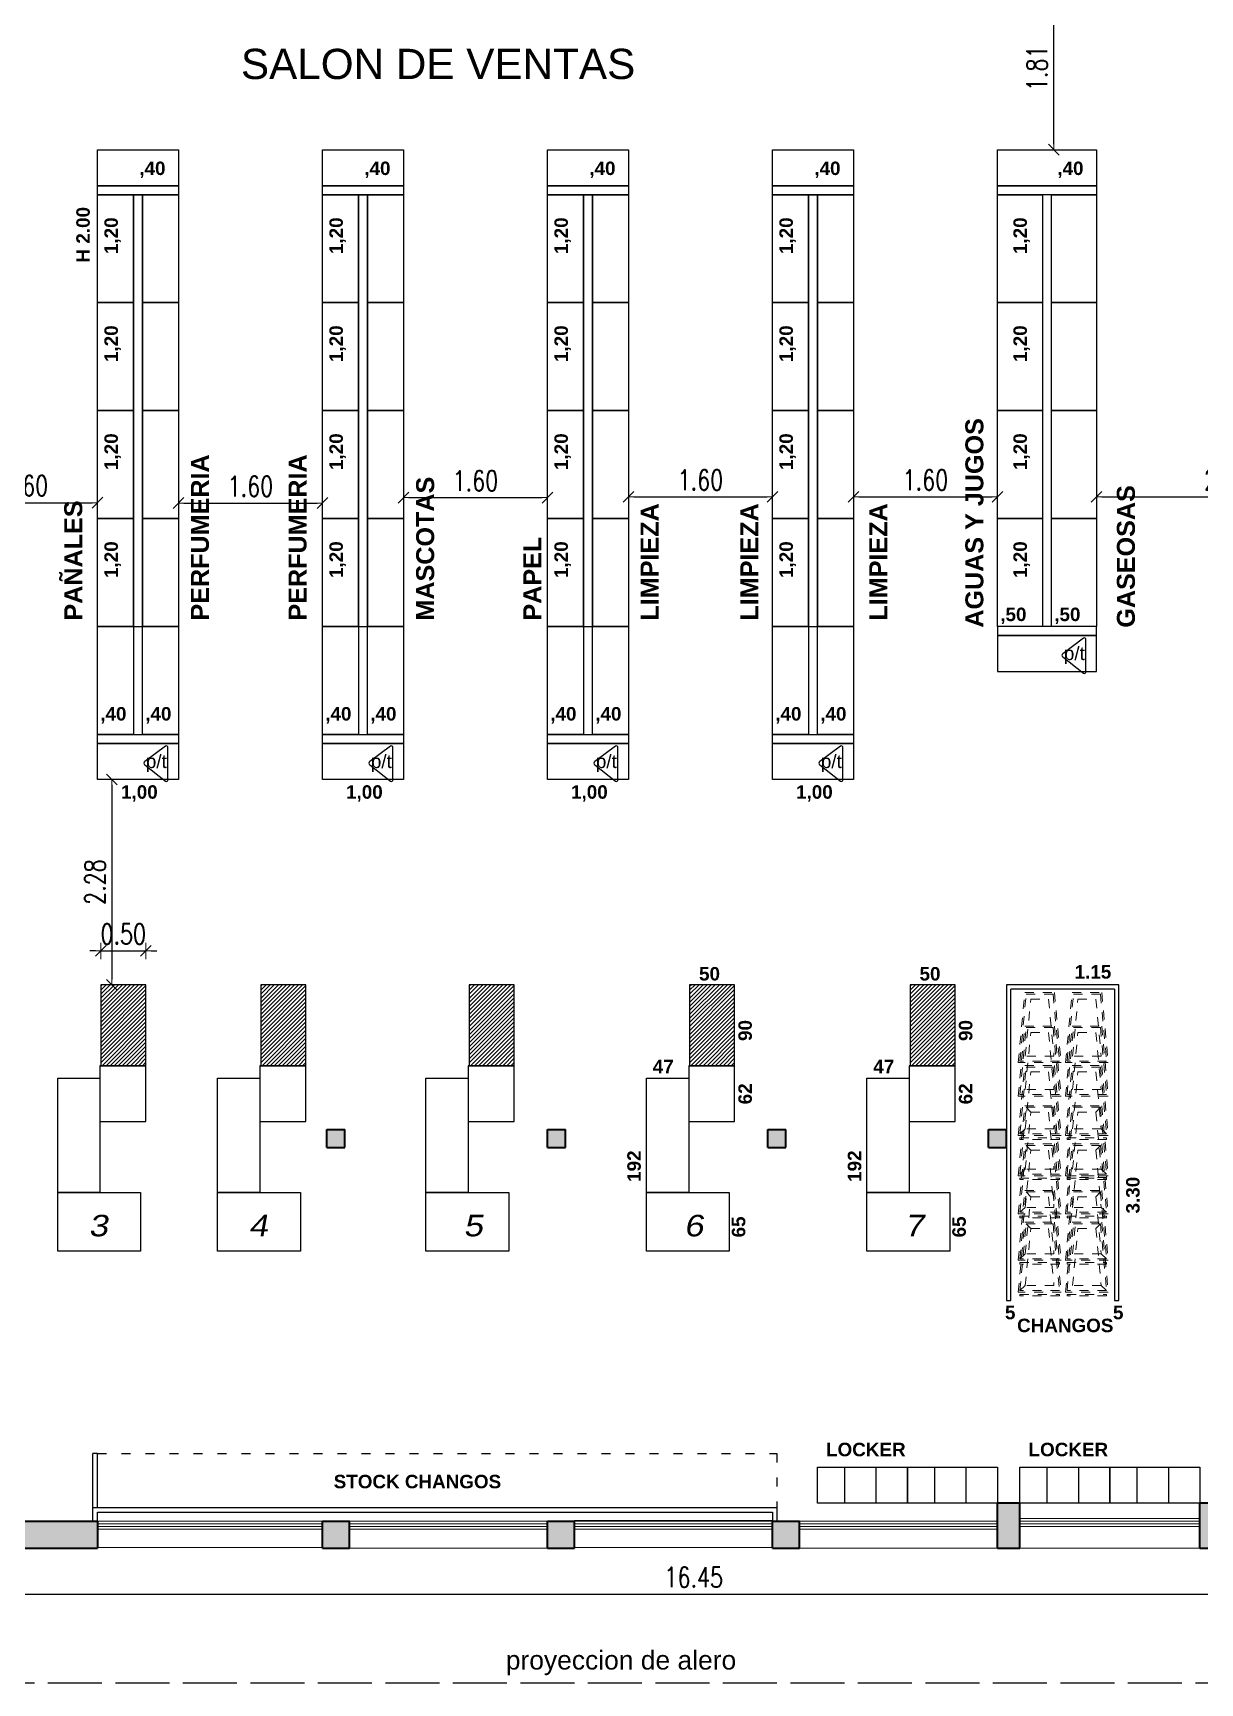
# Model space of a CAD drawing. Header units: millimetres. Extents: x 3657 to 4972, y 469 to 555.
# Drawn here: x 4908.15 to 4921.11, y 483.12 to 501.46 of the extents above; entities that cross this region are included whole.
import ezdxf

# ---------------------------------------------------------------- set-up
doc = ezdxf.new("R2010")
doc.units = ezdxf.units.MM
for name, pattern in [('ACAD_ISO02W100', [15, 12, -3]), ('STYLE_02', [0.83313, 0.27771, -0.55542]), ('STYLE_05', [0.208282, 0.069427, -0.138855])]:
    doc.linetypes.add(name, pattern=pattern)
doc.layers.get('0').update_dxf_attribs({"color": 9})
doc.layers.get('Defpoints').update_dxf_attribs({"color": 9})
for name, color, linetype in [('2-texto', 9, 'Continuous'), ('7-equipamiento', 9, 'Continuous'), ('ELECTR', 9, 'Continuous')]:
    doc.layers.add(name, color=color, linetype=linetype)
for name, color, linetype, lineweight in [('8-cota equipam.', 9, 'Continuous', 5), ('aberturas', 9, 'Continuous', 20), ('cotas', 9, 'Continuous', 9), ('Muro', 9, 'Continuous', 40)]:
    doc.layers.add(name, color=color, linetype=linetype, lineweight=lineweight)
doc.styles.add('ARIAL', font='arial.ttf', dxfattribs={"width": 1.15, "oblique": 10})
doc.styles.add('Helvetica (bold)', font='')
doc.styles.add('ROMANS75', font='ROMANS.SHX', dxfattribs={"width": 0.75})
doc.styles.get("Standard").update_dxf_attribs({"font": 'arial.ttf', "height": 0.2})
doc.styles.get('Helvetica (bold)').set_extended_font_data('Helvetica', bold=True)
doc.dimstyles.new('COTAS100', dxfattribs={"dimscale": 0.15, "dimtxt": 1.5, "dimasz": 0.4, "dimexe": 1, "dimexo": 0, "dimgap": 0.5, "dimtad": 1, "dimzin": 0, "dimdsep": 46, "dimtxsty": 'ROMANS75', "dimblk1": 'TICK', "dimblk2": 'TICK', "dimsah": 1, "dimcen": 1, "dimse1": 1, "dimse2": 1, "dimclrd": 256, "dimclre": 256, "dimclrt": 256, "dimaunit": 1, "dimadec": 0, "dimazin": 0, "dimtfac": 1, "dimtix": 1, "dimtmove": 2, "dimatfit": 3, "dimldrblk": 'TICK', "dimfxl": 1, "dimtolj": 1, "dimtzin": 0, "dimarcsym": 0})

# ---------------------------------------------------------------- blocks, each defined once
blk = doc.blocks.new('TICK')
at = {"color": 4}
blk.add_line((-1, -1), (1, 1), dxfattribs=at)
for p, q in [((-1, 0), (0, 0)), ((0, -1.5), (0, 1.5))]:
    blk.add_line(p, q)
blk = doc.blocks.new('*D141')
at = {"lineweight": -2, "transparency": 16777216}
blk.add_line((4907.324, 484.112), (4923.654, 484.112), dxfattribs=at)
at = {"layer": 'Defpoints', "color": 0, "transparency": 16777216}
for p in [(4907.264, 484.924), (4923.714, 484.724), (4923.714, 484.112)]:
    blk.add_point(p, dxfattribs=at)
at = {"lineweight": -2, "transparency": 16777216, "xscale": 0.06, "yscale": 0.06, "zscale": 0.06, "rotation": 180}
blk.add_blockref('TICK', (4907.264, 484.112), dxfattribs=at)
at = {"lineweight": -2, "transparency": 16777216, "xscale": 0.06, "yscale": 0.06, "zscale": 0.06}
blk.add_blockref('TICK', (4923.714, 484.112), dxfattribs=at)
at = {"transparency": 16777216, "insert": (4915.489, 484.3), "char_height": 0.225, "attachment_point": 5, "style": 'ROMANS75'}
blk.add_mtext('\\A1;16.45', dxfattribs=at)
blk = doc.blocks.new('*D120')
at = {"layer": 'cotas', "lineweight": -2, "transparency": 16777216}
blk.add_line((4919.491, 500.224), (4919.491, 501.914), dxfattribs=at)
at = {"layer": 'Defpoints', "color": 0, "transparency": 16777216}
for p in [(4919.491, 501.974), (4919.649, 501.974), (4919.649, 500.164)]:
    blk.add_point(p, dxfattribs=at)
at = {"layer": 'cotas', "lineweight": -2, "transparency": 16777216, "xscale": 0.06, "yscale": 0.06, "zscale": 0.06}
for p, rotation in [((4919.491, 501.974), 90), ((4919.491, 500.164), 270)]:
    blk.add_blockref('TICK', p, dxfattribs=dict(at, rotation=rotation))
at = {"layer": 'cotas', "transparency": 16777216, "insert": (4919.304, 501.069), "char_height": 0.225, "attachment_point": 5, "rotation": 90, "style": 'ROMANS75'}
blk.add_mtext('\\A1;1.81', dxfattribs=at)
blk = doc.blocks.new('*D121')
at = {"layer": 'cotas', "lineweight": -2, "transparency": 16777216}
blk.add_line((4907.324, 496.241), (4908.804, 496.241), dxfattribs=at)
at = {"layer": 'Defpoints', "color": 0, "transparency": 16777216}
for p in [(4907.264, 497.087), (4908.864, 497.086), (4908.864, 496.241)]:
    blk.add_point(p, dxfattribs=at)
at = {"layer": 'cotas', "lineweight": -2, "transparency": 16777216, "xscale": 0.06, "yscale": 0.06, "zscale": 0.06, "rotation": 180}
blk.add_blockref('TICK', (4907.264, 496.241), dxfattribs=at)
at = {"layer": 'cotas', "lineweight": -2, "transparency": 16777216, "xscale": 0.06, "yscale": 0.06, "zscale": 0.06}
blk.add_blockref('TICK', (4908.864, 496.241), dxfattribs=at)
at = {"layer": 'cotas', "transparency": 16777216, "insert": (4908.064, 496.429), "char_height": 0.225, "attachment_point": 5, "style": 'ROMANS75'}
blk.add_mtext('\\A1;1.60', dxfattribs=at)
blk = doc.blocks.new('*D122')
at = {"layer": 'cotas', "lineweight": -2, "transparency": 16777216}
blk.add_line((4909.824, 496.237), (4911.304, 496.237), dxfattribs=at)
at = {"layer": 'Defpoints', "color": 0, "transparency": 16777216}
for p in [(4911.364, 496.237), (4909.764, 495.886), (4911.364, 495.886)]:
    blk.add_point(p, dxfattribs=at)
at = {"layer": 'cotas', "lineweight": -2, "transparency": 16777216, "xscale": 0.06, "yscale": 0.06, "zscale": 0.06, "rotation": 180}
blk.add_blockref('TICK', (4909.764, 496.237), dxfattribs=at)
at = {"layer": 'cotas', "lineweight": -2, "transparency": 16777216, "xscale": 0.06, "yscale": 0.06, "zscale": 0.06}
blk.add_blockref('TICK', (4911.364, 496.237), dxfattribs=at)
at = {"layer": 'cotas', "transparency": 16777216, "insert": (4910.564, 496.424), "char_height": 0.225, "attachment_point": 5, "style": 'ROMANS75'}
blk.add_mtext('\\A1;1.60', dxfattribs=at)
blk = doc.blocks.new('*D123')
at = {"layer": 'cotas', "lineweight": -2, "transparency": 16777216}
blk.add_line((4912.324, 496.297), (4913.804, 496.297), dxfattribs=at)
at = {"layer": 'Defpoints', "color": 0, "transparency": 16777216}
for p in [(4913.864, 496.297), (4912.264, 494.686), (4913.864, 494.686)]:
    blk.add_point(p, dxfattribs=at)
at = {"layer": 'cotas', "lineweight": -2, "transparency": 16777216, "xscale": 0.06, "yscale": 0.06, "zscale": 0.06, "rotation": 180}
blk.add_blockref('TICK', (4912.264, 496.297), dxfattribs=at)
at = {"layer": 'cotas', "lineweight": -2, "transparency": 16777216, "xscale": 0.06, "yscale": 0.06, "zscale": 0.06}
blk.add_blockref('TICK', (4913.864, 496.297), dxfattribs=at)
at = {"layer": 'cotas', "transparency": 16777216, "insert": (4913.064, 496.484), "char_height": 0.225, "attachment_point": 5, "style": 'ROMANS75'}
blk.add_mtext('\\A1;1.60', dxfattribs=at)
blk = doc.blocks.new('*D124')
at = {"layer": 'cotas', "lineweight": -2, "transparency": 16777216}
blk.add_line((4914.824, 496.306), (4916.304, 496.306), dxfattribs=at)
at = {"layer": 'Defpoints', "color": 0, "transparency": 16777216}
for p in [(4916.364, 496.306), (4914.764, 494.686), (4916.364, 494.686)]:
    blk.add_point(p, dxfattribs=at)
at = {"layer": 'cotas', "lineweight": -2, "transparency": 16777216, "xscale": 0.06, "yscale": 0.06, "zscale": 0.06, "rotation": 180}
blk.add_blockref('TICK', (4914.764, 496.306), dxfattribs=at)
at = {"layer": 'cotas', "lineweight": -2, "transparency": 16777216, "xscale": 0.06, "yscale": 0.06, "zscale": 0.06}
blk.add_blockref('TICK', (4916.364, 496.306), dxfattribs=at)
at = {"layer": 'cotas', "transparency": 16777216, "insert": (4915.564, 496.493), "char_height": 0.225, "attachment_point": 5, "style": 'ROMANS75'}
blk.add_mtext('\\A1;1.60', dxfattribs=at)
blk = doc.blocks.new('*D125')
at = {"layer": 'cotas', "lineweight": -2, "transparency": 16777216}
blk.add_line((4917.324, 496.306), (4918.804, 496.306), dxfattribs=at)
at = {"layer": 'Defpoints', "color": 0, "transparency": 16777216}
for p in [(4917.264, 496.701), (4918.864, 496.701), (4918.864, 496.306)]:
    blk.add_point(p, dxfattribs=at)
at = {"layer": 'cotas', "lineweight": -2, "transparency": 16777216, "xscale": 0.06, "yscale": 0.06, "zscale": 0.06, "rotation": 180}
blk.add_blockref('TICK', (4917.264, 496.306), dxfattribs=at)
at = {"layer": 'cotas', "lineweight": -2, "transparency": 16777216, "xscale": 0.06, "yscale": 0.06, "zscale": 0.06}
blk.add_blockref('TICK', (4918.864, 496.306), dxfattribs=at)
at = {"layer": 'cotas', "transparency": 16777216, "insert": (4918.064, 496.493), "char_height": 0.225, "attachment_point": 5, "style": 'ROMANS75'}
blk.add_mtext('\\A1;1.60', dxfattribs=at)
blk = doc.blocks.new('*D128')
at = {"layer": 'cotas', "lineweight": -2, "transparency": 16777216}
blk.add_line((4920.024, 496.307), (4922.804, 496.307), dxfattribs=at)
at = {"layer": 'Defpoints', "color": 0, "transparency": 16777216}
for p in [(4922.864, 496.307), (4919.964, 496.176), (4922.864, 496.176)]:
    blk.add_point(p, dxfattribs=at)
at = {"layer": 'cotas', "lineweight": -2, "transparency": 16777216, "xscale": 0.06, "yscale": 0.06, "zscale": 0.06, "rotation": 180}
blk.add_blockref('TICK', (4919.964, 496.307), dxfattribs=at)
at = {"layer": 'cotas', "lineweight": -2, "transparency": 16777216, "xscale": 0.06, "yscale": 0.06, "zscale": 0.06}
blk.add_blockref('TICK', (4922.864, 496.307), dxfattribs=at)
at = {"layer": 'cotas', "transparency": 16777216, "insert": (4921.414, 496.495), "char_height": 0.225, "attachment_point": 5, "style": 'ROMANS75'}
blk.add_mtext('\\A1;2.90', dxfattribs=at)
blk = doc.blocks.new('*D129')
at = {"layer": 'cotas', "lineweight": -2, "transparency": 16777216}
blk.add_line((4909.024, 493.104), (4909.024, 490.944), dxfattribs=at)
at = {"layer": 'Defpoints', "color": 0, "transparency": 16777216}
for p in [(4907.264, 493.164), (4909.024, 490.884), (4909.296, 490.884)]:
    blk.add_point(p, dxfattribs=at)
at = {"layer": 'cotas', "lineweight": -2, "transparency": 16777216, "xscale": 0.06, "yscale": 0.06, "zscale": 0.06}
for p, rotation in [((4909.024, 493.164), 90), ((4909.024, 490.884), 270)]:
    blk.add_blockref('TICK', p, dxfattribs=dict(at, rotation=rotation))
at = {"layer": 'cotas', "transparency": 16777216, "insert": (4908.837, 492.024), "char_height": 0.225, "attachment_point": 5, "rotation": 90, "style": 'ROMANS75'}
blk.add_mtext('\\A1;2.28', dxfattribs=at)
blk = doc.blocks.new('*D184')
at = {"layer": 'cotas', "lineweight": -2, "transparency": 16777216}
for p, q in [((4908.841, 491.26), (4908.781, 491.26)), ((4908.901, 491.26), (4909.402, 491.26)), ((4909.462, 491.26), (4909.522, 491.26))]:
    blk.add_line(p, q, dxfattribs=at)
at = {"layer": 'Defpoints', "color": 0, "transparency": 16777216}
for p in [(4909.402, 491.26), (4908.901, 490.884), (4909.402, 490.884)]:
    blk.add_point(p, dxfattribs=at)
at = {"layer": 'cotas', "lineweight": -2, "transparency": 16777216, "xscale": 0.06, "yscale": 0.06, "zscale": 0.06}
blk.add_blockref('TICK', (4908.901, 491.26), dxfattribs=at)
at = {"layer": 'cotas', "lineweight": -2, "transparency": 16777216, "xscale": 0.06, "yscale": 0.06, "zscale": 0.06, "rotation": 180}
blk.add_blockref('TICK', (4909.402, 491.26), dxfattribs=at)
at = {"layer": 'cotas', "transparency": 16777216, "insert": (4909.151, 491.448), "char_height": 0.225, "attachment_point": 5, "style": 'ROMANS75'}
blk.add_mtext('\\A1;0.50', dxfattribs=at)

msp = doc.modelspace()

# ---------------------------------------------------------------- hatches: boundary and pattern name
at = {"layer": '7-equipamiento'}
h = msp.add_hatch(color=9, dxfattribs=at)
h.dxf.hatch_style = 1
h.paths.add_polyline_path([(4907.564, 497.824), (4907.264, 497.824), (4907.264, 497.624), (4907.564, 497.624)])
h.paths.add_polyline_path([(4907.564, 493.474), (4907.264, 493.474), (4907.264, 493.274), (4907.564, 493.274)])
h.paths.add_polyline_path([(4907.564, 506.524), (4907.264, 506.524), (4907.264, 506.324), (4907.564, 506.324)])
h.paths.add_polyline_path([(4907.564, 502.174), (4907.264, 502.174), (4907.264, 501.974), (4907.564, 501.974)])
h.paths.add_polyline_path([(4922.114, 502.374), (4921.914, 502.374), (4921.914, 502.274), (4921.814, 502.274), (4921.814, 502.074), (4921.914, 502.074), (4921.914, 501.974), (4922.114, 501.974)])
h.paths.add_polyline_path([(4922.114, 506.774), (4921.914, 506.774), (4921.914, 506.674), (4921.814, 506.674), (4921.814, 506.474), (4921.914, 506.474), (4921.914, 506.374), (4922.114, 506.374)])
h.paths.add_polyline_path([(4922.114, 497.974), (4921.914, 497.974), (4921.914, 497.874), (4921.814, 497.874), (4921.814, 497.674), (4921.914, 497.674), (4921.914, 497.574), (4922.114, 497.574)])
h.paths.add_polyline_path([(4922.114, 493.574), (4921.914, 493.574), (4921.914, 493.474), (4921.814, 493.474), (4921.814, 493.274), (4922.114, 493.274), (4922.114, 493.374)])
h.paths.add_polyline_path([(4922.114, 489.274), (4921.814, 489.274), (4921.814, 489.074), (4922.114, 489.074)])
h.paths.add_polyline_path([(4916.514, 489.274), (4916.314, 489.274), (4916.314, 489.074), (4916.514, 489.074)])
h.paths.add_polyline_path([(4914.064, 489.274), (4913.864, 489.274), (4913.864, 489.074), (4914.064, 489.074)])
h.paths.add_polyline_path([(4911.614, 489.274), (4911.414, 489.274), (4911.414, 489.074), (4911.614, 489.074)])
h.paths.add_polyline_path([(4918.964, 489.274), (4918.764, 489.274), (4918.764, 489.074), (4918.964, 489.074)])
h.paths.add_polyline_path([(4907.564, 489.274), (4907.264, 489.274), (4907.264, 489.074), (4907.564, 489.074)])
h = msp.add_hatch(dxfattribs=at)
h.set_pattern_fill('ANSI31', color=9, scale=0.01)
h.set_pattern_definition([(45, (562.869234, -155.02887), (-0.0224506403, 0.0224506403), [])])
h.paths.add_polyline_path([(4909.402, 490.884), (4908.901, 490.884), (4908.901, 489.984), (4909.402, 489.984)])
h = msp.add_hatch(dxfattribs=at)
h.set_pattern_fill('ANSI31', color=9, scale=0.01)
h.set_pattern_definition([(45, (564.646734, -155.02887), (-0.0224506403, 0.0224506403), [])])
h.paths.add_polyline_path([(4911.179, 490.884), (4910.678, 490.884), (4910.678, 489.984), (4911.179, 489.984)])
h = msp.add_hatch(dxfattribs=at)
h.set_pattern_fill('ANSI31', color=9, scale=0.01)
h.set_pattern_definition([(45, (566.961734, -155.02887), (-0.0224506403, 0.0224506403), [])])
h.paths.add_polyline_path([(4913.494, 490.884), (4912.993, 490.884), (4912.993, 489.984), (4913.494, 489.984)])
h = msp.add_hatch(dxfattribs=at)
h.set_pattern_fill('ANSI31', color=9, scale=0.01)
h.set_pattern_definition([(45, (569.411734, -155.02887), (-0.0224506403, 0.0224506403), [])])
h.paths.add_polyline_path([(4915.944, 490.884), (4915.443, 490.884), (4915.443, 489.984), (4915.944, 489.984)])
h = msp.add_hatch(dxfattribs=at)
h.set_pattern_fill('ANSI31', color=9, scale=0.01)
h.set_pattern_definition([(45, (571.861734, -155.02887), (-0.0224506403, 0.0224506403), [])])
h.paths.add_polyline_path([(4918.394, 490.884), (4917.893, 490.884), (4917.893, 489.984), (4918.394, 489.984)])
h = msp.add_hatch(color=9, dxfattribs=at)
h.dxf.hatch_style = 1
h.paths.add_polyline_path([(4923.714, 484.824), (4923.514, 484.824), (4923.514, 484.624), (4923.714, 484.624)])
h.paths.add_polyline_path([(4922.114, 484.924), (4921.364, 484.924), (4921.364, 485.124), (4921.114, 485.124), (4921.114, 484.624), (4922.114, 484.624)])
h.paths.add_polyline_path([(4919.114, 485.124), (4919.114, 485.124), (4918.864, 485.124), (4918.864, 484.624), (4919.114, 484.624)])
h.paths.add_polyline_path([(4916.664, 484.924), (4916.364, 484.924), (4916.364, 484.624), (4916.664, 484.624)])
h.paths.add_polyline_path([(4914.164, 484.924), (4913.864, 484.924), (4913.864, 484.624), (4914.164, 484.624)])
h.paths.add_polyline_path([(4911.664, 484.924), (4911.364, 484.924), (4911.364, 484.624), (4911.664, 484.624)])
h.paths.add_polyline_path([(4908.864, 484.924), (4907.264, 484.924), (4907.264, 484.624), (4908.864, 484.624), (4908.864, 484.629)])
h.paths.add_polyline_path([(4907.264, 484.924), (4907.076, 484.924), (4907.076, 484.624), (4907.264, 484.624)])
h.paths.add_polyline_path([(4904.576, 484.924), (4904.22, 484.924), (4904.22, 484.624), (4904.576, 484.624)])
h.paths.add_polyline_path([(4901.72, 484.924), (4901.364, 484.924), (4901.364, 484.624), (4901.72, 484.624), (4901.72, 484.629)])

# ---------------------------------------------------------------- linework, layer by layer
at = {"color": 9}
for p, q in [((4920.214, 490.884), (4918.964, 490.884)), ((4918.964, 490.884), (4918.964, 487.374)), ((4920.214, 487.374), (4920.214, 490.884)), ((4920.164, 490.834), (4919.014, 490.834)), ((4919.014, 487.374), (4919.014, 490.834)), ((4920.164, 490.834), (4920.164, 487.374)), ((4918.964, 487.374), (4919.014, 487.374)), ((4920.164, 487.374), (4920.214, 487.374)), ((4907.264, 484.624), (4908.864, 484.624)), ((4911.364, 484.624), (4911.664, 484.624)), ((4913.864, 484.624), (4914.164, 484.624)), ((4916.364, 484.624), (4916.664, 484.624)), ((4918.864, 484.624), (4919.114, 484.624)), ((4921.114, 484.624), (4922.114, 484.624))]:
    msp.add_line(p, q, dxfattribs=at)
at = {"color": 9, "linetype": 'STYLE_02', "ltscale": 0.3}
for p, q in [((4908.864, 485.674), (4916.414, 485.674)), ((4916.414, 485.674), (4916.414, 485.074))]:
    msp.add_line(p, q, dxfattribs=at)
at = {"color": 9, "linetype": 'ACAD_ISO02W100', "ltscale": 0.05}
msp.add_line((4925.414, 483.124), (4897.264, 483.124), dxfattribs=at)
at = {"layer": '7-equipamiento', "color": 9}
for p, q in [((4908.814, 485.074), (4908.814, 485.674)), ((4908.864, 485.674), (4908.814, 485.674)), ((4908.864, 485.074), (4908.864, 485.674)), ((4917.164, 485.524), (4917.164, 485.124)), ((4917.514, 485.524), (4917.514, 485.124)), ((4918.164, 485.524), (4918.164, 485.124)), ((4918.514, 485.524), (4918.514, 485.124)), ((4919.414, 485.524), (4919.414, 485.124)), ((4919.764, 485.524), (4919.764, 485.124)), ((4920.414, 485.524), (4920.414, 485.124)), ((4920.764, 485.524), (4920.764, 485.124))]:
    msp.add_line(p, q, dxfattribs=at)
for points in [[(4909.764, 500.164), (4909.764, 499.764), (4908.864, 499.764), (4908.864, 500.164)], [(4912.264, 500.164), (4912.264, 499.764), (4911.364, 499.764), (4911.364, 500.164)], [(4914.764, 500.164), (4914.764, 499.764), (4913.864, 499.764), (4913.864, 500.164)], [(4917.264, 500.164), (4917.264, 499.764), (4916.364, 499.764), (4916.364, 500.164)], [(4919.964, 500.164), (4919.964, 499.764), (4918.864, 499.764), (4918.864, 500.164)], [(4909.764, 499.764), (4909.764, 499.664), (4908.864, 499.664), (4908.864, 499.764)], [(4912.264, 499.764), (4912.264, 499.664), (4911.364, 499.664), (4911.364, 499.764)], [(4914.764, 499.764), (4914.764, 499.664), (4913.864, 499.664), (4913.864, 499.764)], [(4917.264, 499.764), (4917.264, 499.664), (4916.364, 499.664), (4916.364, 499.764)], [(4919.964, 499.764), (4919.964, 499.664), (4918.864, 499.664), (4918.864, 499.764)], [(4909.264, 499.664), (4909.264, 498.464), (4908.864, 498.464), (4908.864, 499.664)], [(4909.364, 499.664), (4909.364, 494.863), (4909.264, 494.863), (4909.264, 499.664)], [(4909.764, 499.664), (4909.764, 498.464), (4909.364, 498.464), (4909.364, 499.664)], [(4911.764, 499.664), (4911.764, 498.464), (4911.364, 498.464), (4911.364, 499.664)], [(4911.864, 499.664), (4911.864, 494.863), (4911.764, 494.863), (4911.764, 499.664)], [(4912.264, 499.664), (4912.264, 498.464), (4911.864, 498.464), (4911.864, 499.664)], [(4914.264, 499.664), (4914.264, 498.464), (4913.864, 498.464), (4913.864, 499.664)], [(4914.364, 499.664), (4914.364, 494.863), (4914.264, 494.863), (4914.264, 499.664)], [(4914.764, 499.664), (4914.764, 498.464), (4914.364, 498.464), (4914.364, 499.664)], [(4916.764, 499.664), (4916.764, 498.464), (4916.364, 498.464), (4916.364, 499.664)], [(4916.864, 499.664), (4916.864, 494.863), (4916.764, 494.863), (4916.764, 499.664)], [(4917.264, 499.664), (4917.264, 498.464), (4916.864, 498.464), (4916.864, 499.664)], [(4919.364, 499.664), (4919.364, 498.464), (4918.864, 498.464), (4918.864, 499.664)], [(4919.964, 499.664), (4919.964, 498.464), (4919.464, 498.464), (4919.464, 499.664)], [(4909.264, 498.464), (4909.264, 497.264), (4908.864, 497.264), (4908.864, 498.464)], [(4909.764, 498.464), (4909.764, 497.264), (4909.364, 497.264), (4909.364, 498.464)], [(4911.764, 498.464), (4911.764, 497.264), (4911.364, 497.264), (4911.364, 498.464)], [(4912.264, 498.464), (4912.264, 497.264), (4911.864, 497.264), (4911.864, 498.464)], [(4914.264, 498.464), (4914.264, 497.264), (4913.864, 497.264), (4913.864, 498.464)], [(4914.764, 498.464), (4914.764, 497.264), (4914.364, 497.264), (4914.364, 498.464)], [(4916.764, 498.464), (4916.764, 497.264), (4916.364, 497.264), (4916.364, 498.464)], [(4917.264, 498.464), (4917.264, 497.264), (4916.864, 497.264), (4916.864, 498.464)], [(4919.364, 498.464), (4919.364, 497.264), (4918.864, 497.264), (4918.864, 498.464)], [(4919.964, 498.464), (4919.964, 497.264), (4919.464, 497.264), (4919.464, 498.464)], [(4909.264, 497.264), (4909.264, 496.064), (4908.864, 496.064), (4908.864, 497.264)], [(4909.764, 497.264), (4909.764, 496.064), (4909.364, 496.064), (4909.364, 497.264)], [(4911.764, 497.264), (4911.764, 496.064), (4911.364, 496.064), (4911.364, 497.264)], [(4912.264, 497.264), (4912.264, 496.064), (4911.864, 496.064), (4911.864, 497.264)], [(4914.264, 497.264), (4914.264, 496.064), (4913.864, 496.064), (4913.864, 497.264)], [(4914.764, 497.264), (4914.764, 496.064), (4914.364, 496.064), (4914.364, 497.264)], [(4916.764, 497.264), (4916.764, 496.064), (4916.364, 496.064), (4916.364, 497.264)], [(4917.264, 497.264), (4917.264, 496.064), (4916.864, 496.064), (4916.864, 497.264)], [(4919.364, 497.264), (4919.364, 496.064), (4918.864, 496.064), (4918.864, 497.264)], [(4919.964, 497.264), (4919.964, 496.064), (4919.464, 496.064), (4919.464, 497.264)], [(4909.264, 496.064), (4909.264, 494.864), (4908.864, 494.864), (4908.864, 496.064)], [(4909.764, 496.064), (4909.764, 494.864), (4909.364, 494.864), (4909.364, 496.064)], [(4911.764, 496.064), (4911.764, 494.864), (4911.364, 494.864), (4911.364, 496.064)], [(4912.264, 496.064), (4912.264, 494.864), (4911.864, 494.864), (4911.864, 496.064)], [(4914.264, 496.064), (4914.264, 494.864), (4913.864, 494.864), (4913.864, 496.064)], [(4914.764, 496.064), (4914.764, 494.864), (4914.364, 494.864), (4914.364, 496.064)], [(4916.764, 496.064), (4916.764, 494.864), (4916.364, 494.864), (4916.364, 496.064)], [(4917.264, 496.064), (4917.264, 494.864), (4916.864, 494.864), (4916.864, 496.064)], [(4919.364, 496.064), (4919.364, 494.864), (4918.864, 494.864), (4918.864, 496.064)], [(4919.964, 496.064), (4919.964, 494.864), (4919.464, 494.864), (4919.464, 496.064)], [(4909.264, 494.864), (4909.264, 493.664), (4908.864, 493.664), (4908.864, 494.864)], [(4909.764, 494.864), (4909.764, 493.664), (4909.364, 493.664), (4909.364, 494.864)], [(4911.764, 494.864), (4911.764, 493.664), (4911.364, 493.664), (4911.364, 494.864)], [(4912.264, 494.864), (4912.264, 493.664), (4911.864, 493.664), (4911.864, 494.864)], [(4914.264, 494.864), (4914.264, 493.664), (4913.864, 493.664), (4913.864, 494.864)], [(4914.764, 494.864), (4914.764, 493.664), (4914.364, 493.664), (4914.364, 494.864)], [(4916.764, 494.864), (4916.764, 493.664), (4916.364, 493.664), (4916.364, 494.864)], [(4917.264, 494.864), (4917.264, 493.664), (4916.864, 493.664), (4916.864, 494.864)], [(4919.964, 494.764), (4919.964, 494.864), (4918.864, 494.864), (4918.864, 494.764)], [(4919.964, 494.364), (4919.964, 494.764), (4918.864, 494.764), (4918.864, 494.364)], [(4909.764, 493.664), (4909.764, 493.564), (4908.864, 493.564), (4908.864, 493.664)], [(4912.264, 493.664), (4912.264, 493.564), (4911.364, 493.564), (4911.364, 493.664)], [(4914.764, 493.664), (4914.764, 493.564), (4913.864, 493.564), (4913.864, 493.664)], [(4917.264, 493.664), (4917.264, 493.564), (4916.364, 493.564), (4916.364, 493.664)], [(4909.764, 493.564), (4909.764, 493.164), (4908.864, 493.164), (4908.864, 493.564)], [(4912.264, 493.564), (4912.264, 493.164), (4911.364, 493.164), (4911.364, 493.564)], [(4914.764, 493.564), (4914.764, 493.164), (4913.864, 493.164), (4913.864, 493.564)], [(4917.264, 493.564), (4917.264, 493.164), (4916.364, 493.164), (4916.364, 493.564)], [(4909.402, 490.884), (4908.901, 490.884), (4908.901, 489.984), (4909.402, 489.984)], [(4911.179, 490.884), (4910.678, 490.884), (4910.678, 489.984), (4911.179, 489.984)], [(4913.494, 490.884), (4912.993, 490.884), (4912.993, 489.984), (4913.494, 489.984)], [(4915.944, 490.884), (4915.443, 490.884), (4915.443, 489.984), (4915.944, 489.984)], [(4918.394, 490.884), (4917.893, 490.884), (4917.893, 489.984), (4918.394, 489.984)], [(4916.864, 485.524), (4917.864, 485.524), (4917.864, 485.124), (4916.864, 485.124)], [(4917.864, 485.524), (4918.864, 485.524), (4918.864, 485.124), (4917.864, 485.124)], [(4919.114, 485.524), (4920.114, 485.524), (4920.114, 485.124), (4919.114, 485.124)], [(4920.114, 485.524), (4921.114, 485.524), (4921.114, 485.124), (4920.114, 485.124)]]:
    msp.add_lwpolyline(points, close=True, dxfattribs=at)
at = {"layer": '7-equipamiento', "color": 9, "flags": 128}
for points in [[(4908.892, 489.364), (4909.402, 489.364), (4909.402, 489.984), (4908.892, 489.984)], [(4910.669, 489.364), (4911.179, 489.364), (4911.179, 489.984), (4910.669, 489.984)], [(4912.984, 489.364), (4913.494, 489.364), (4913.494, 489.984), (4912.984, 489.984)], [(4915.434, 489.364), (4915.944, 489.364), (4915.944, 489.984), (4915.434, 489.984)], [(4917.884, 489.364), (4918.394, 489.364), (4918.394, 489.984), (4917.884, 489.984)], [(4908.422, 489.844), (4908.892, 489.844), (4908.892, 488.574), (4908.422, 488.574)], [(4910.199, 489.844), (4910.669, 489.844), (4910.669, 488.574), (4910.199, 488.574)], [(4912.514, 489.844), (4912.984, 489.844), (4912.984, 488.574), (4912.514, 488.574)], [(4914.964, 489.844), (4915.434, 489.844), (4915.434, 488.574), (4914.964, 488.574)], [(4917.414, 489.844), (4917.884, 489.844), (4917.884, 488.574), (4917.414, 488.574)], [(4908.422, 488.574), (4909.342, 488.574), (4909.342, 487.924), (4908.422, 487.924)], [(4910.199, 488.574), (4911.119, 488.574), (4911.119, 487.924), (4910.199, 487.924)], [(4912.514, 488.574), (4913.434, 488.574), (4913.434, 487.924), (4912.514, 487.924)], [(4914.964, 488.574), (4915.884, 488.574), (4915.884, 487.924), (4914.964, 487.924)], [(4917.414, 488.574), (4918.334, 488.574), (4918.334, 487.924), (4917.414, 487.924)]]:
    msp.add_lwpolyline(points, close=True, dxfattribs=at)
at = {"layer": '7-equipamiento', "color": 9}
for points in [[(4908.814, 484.924), (4908.814, 485.074), (4916.414, 485.074), (4916.414, 484.929)], [(4908.864, 484.924), (4908.864, 485.024), (4916.364, 485.024), (4916.364, 484.929)]]:
    msp.add_lwpolyline(points, dxfattribs=at)
at = {"layer": 'aberturas', "color": 9}
for p, q in [((4908.864, 484.924), (4911.364, 484.924)), ((4908.864, 484.924), (4910.864, 484.924)), ((4908.864, 484.924), (4910.864, 484.924)), ((4908.864, 484.894), (4911.364, 484.894)), ((4908.864, 484.864), (4911.364, 484.864)), ((4908.864, 484.834), (4911.364, 484.834)), ((4911.664, 484.924), (4913.864, 484.924)), ((4911.664, 484.924), (4913.864, 484.924)), ((4911.664, 484.924), (4913.664, 484.924)), ((4911.664, 484.924), (4913.664, 484.924)), ((4911.664, 484.894), (4913.864, 484.894)), ((4911.664, 484.864), (4913.864, 484.864)), ((4911.664, 484.834), (4913.864, 484.834)), ((4914.164, 484.929), (4916.364, 484.929)), ((4914.164, 484.924), (4916.364, 484.924)), ((4914.164, 484.924), (4916.164, 484.924)), ((4914.164, 484.924), (4916.164, 484.924)), ((4914.164, 484.894), (4916.364, 484.894)), ((4914.164, 484.864), (4916.364, 484.864)), ((4914.164, 484.834), (4916.364, 484.834)), ((4916.664, 484.924), (4918.864, 484.924)), ((4916.664, 484.924), (4918.664, 484.924)), ((4916.664, 484.924), (4918.664, 484.924)), ((4916.664, 484.894), (4918.864, 484.894)), ((4916.664, 484.864), (4918.864, 484.864)), ((4916.664, 484.834), (4918.864, 484.834)), ((4919.114, 484.954), (4921.114, 484.954)), ((4919.114, 484.954), (4921.114, 484.954)), ((4919.114, 484.924), (4921.114, 484.924)), ((4919.114, 484.894), (4921.114, 484.894)), ((4919.114, 484.864), (4921.114, 484.864)), ((4908.864, 484.629), (4911.364, 484.629)), ((4911.664, 484.624), (4913.864, 484.624)), ((4914.164, 484.629), (4916.364, 484.629)), ((4916.664, 484.624), (4918.864, 484.624)), ((4919.114, 484.624), (4921.114, 484.624))]:
    msp.add_line(p, q, dxfattribs=at)
at = {"layer": 'cotas', "color": 9, "linetype": 'STYLE_05', "ltscale": 0.25}
for p, q in [((4919.183, 489.522), (4919.233, 489.467)), ((4920.007, 489.522), (4919.957, 489.467)), ((4919.173, 489.281), (4919.113, 489.226)), ((4920.016, 489.281), (4920.077, 489.226)), ((4919.183, 489.098), (4919.233, 489.044)), ((4920.007, 489.098), (4919.957, 489.044)), ((4919.173, 488.833), (4919.113, 488.778)), ((4920.016, 488.833), (4920.077, 488.778)), ((4919.183, 488.583), (4919.233, 488.528)), ((4920.007, 488.583), (4919.957, 488.528)), ((4919.173, 488.41), (4919.113, 488.355)), ((4920.016, 488.41), (4920.077, 488.355)), ((4919.183, 488.228), (4919.233, 488.174)), ((4920.007, 488.228), (4919.957, 488.174)), ((4919.173, 487.894), (4919.113, 487.839)), ((4920.016, 487.894), (4920.077, 487.839)), ((4919.173, 487.54), (4919.113, 487.485)), ((4920.016, 487.54), (4920.077, 487.485))]:
    msp.add_line(p, q, dxfattribs=at)
for points in [[(4919.168, 490.796), (4919.497, 490.796), (4919.57, 490.019), (4919.095, 490.019), (4919.168, 490.796)], [(4919.693, 490.796), (4920.022, 490.796), (4920.095, 490.019), (4919.62, 490.019), (4919.693, 490.796)], [(4919.168, 490.424), (4919.497, 490.424), (4919.57, 489.647), (4919.095, 489.647), (4919.168, 490.424)], [(4919.693, 490.424), (4920.022, 490.424), (4920.095, 489.647), (4919.62, 489.647), (4919.693, 490.424)], [(4919.168, 489.986), (4919.497, 489.986), (4919.57, 489.209), (4919.095, 489.209), (4919.168, 489.986)], [(4919.693, 489.986), (4920.022, 489.986), (4920.095, 489.209), (4919.62, 489.209), (4919.693, 489.986)], [(4919.168, 489.538), (4919.497, 489.538), (4919.57, 488.762), (4919.095, 488.762), (4919.168, 489.538)], [(4919.693, 489.538), (4920.022, 489.538), (4920.095, 488.762), (4919.62, 488.762), (4919.693, 489.538)], [(4919.168, 489.115), (4919.497, 489.115), (4919.57, 488.338), (4919.095, 488.338), (4919.168, 489.115)], [(4919.693, 489.115), (4920.022, 489.115), (4920.095, 488.338), (4919.62, 488.338), (4919.693, 489.115)], [(4919.168, 488.599), (4919.497, 488.599), (4919.57, 487.823), (4919.095, 487.823), (4919.168, 488.599)], [(4919.693, 488.599), (4920.022, 488.599), (4920.095, 487.823), (4919.62, 487.823), (4919.693, 488.599)], [(4919.168, 488.245), (4919.497, 488.245), (4919.57, 487.468), (4919.095, 487.468), (4919.168, 488.245)], [(4919.693, 488.245), (4920.022, 488.245), (4920.095, 487.468), (4919.62, 487.468), (4919.693, 488.245)]]:
    msp.add_lwpolyline(points, dxfattribs=at)
for points in [[(4919.183, 490.779), (4919.482, 490.779), (4919.552, 490.036), (4919.113, 490.036)], [(4919.233, 490.724), (4919.432, 490.724), (4919.492, 490.09), (4919.173, 490.09)], [(4919.708, 490.779), (4920.007, 490.779), (4920.077, 490.036), (4919.638, 490.036)], [(4919.758, 490.724), (4919.957, 490.724), (4920.016, 490.09), (4919.698, 490.09)], [(4919.183, 490.407), (4919.482, 490.407), (4919.552, 489.664), (4919.113, 489.664)], [(4919.233, 490.352), (4919.432, 490.352), (4919.492, 489.718), (4919.173, 489.718)], [(4919.708, 490.407), (4920.007, 490.407), (4920.077, 489.664), (4919.638, 489.664)], [(4919.758, 490.352), (4919.957, 490.352), (4920.016, 489.718), (4919.698, 489.718)], [(4919.183, 489.969), (4919.482, 489.969), (4919.552, 489.226), (4919.113, 489.226)], [(4919.708, 489.969), (4920.007, 489.969), (4920.077, 489.226), (4919.638, 489.226)], [(4919.233, 489.915), (4919.432, 489.915), (4919.492, 489.281), (4919.173, 489.281)], [(4919.758, 489.915), (4919.957, 489.915), (4920.016, 489.281), (4919.698, 489.281)], [(4919.183, 489.522), (4919.482, 489.522), (4919.552, 488.778), (4919.113, 488.778)], [(4919.233, 489.467), (4919.432, 489.467), (4919.492, 488.833), (4919.173, 488.833)], [(4919.708, 489.522), (4920.007, 489.522), (4920.077, 488.778), (4919.638, 488.778)], [(4919.758, 489.467), (4919.957, 489.467), (4920.016, 488.833), (4919.698, 488.833)], [(4919.552, 489.182), (4919.552, 489.166), (4919.113, 489.166), (4919.113, 489.182)], [(4919.183, 489.098), (4919.482, 489.098), (4919.552, 488.355), (4919.113, 488.355)], [(4919.233, 489.044), (4919.432, 489.044), (4919.492, 488.41), (4919.173, 488.41)], [(4920.077, 489.182), (4920.077, 489.166), (4919.638, 489.166), (4919.638, 489.182)], [(4919.708, 489.098), (4920.007, 489.098), (4920.077, 488.355), (4919.638, 488.355)], [(4919.758, 489.044), (4919.957, 489.044), (4920.016, 488.41), (4919.698, 488.41)], [(4919.552, 488.735), (4919.552, 488.718), (4919.113, 488.718), (4919.113, 488.735)], [(4920.077, 488.759), (4920.077, 488.742), (4919.638, 488.742), (4919.638, 488.759)], [(4920.077, 488.735), (4920.077, 488.718), (4919.638, 488.718), (4919.638, 488.735)], [(4919.183, 488.583), (4919.482, 488.583), (4919.552, 487.839), (4919.113, 487.839)], [(4919.233, 488.528), (4919.432, 488.528), (4919.492, 487.894), (4919.173, 487.894)], [(4919.708, 488.583), (4920.007, 488.583), (4920.077, 487.839), (4919.638, 487.839)], [(4919.758, 488.528), (4919.957, 488.528), (4920.016, 487.894), (4919.698, 487.894)], [(4919.552, 488.311), (4919.552, 488.295), (4919.113, 488.295), (4919.113, 488.311)], [(4920.077, 488.311), (4920.077, 488.295), (4919.638, 488.295), (4919.638, 488.311)], [(4919.183, 488.228), (4919.482, 488.228), (4919.552, 487.485), (4919.113, 487.485)], [(4919.233, 488.174), (4919.432, 488.174), (4919.492, 487.54), (4919.173, 487.54)], [(4919.708, 488.228), (4920.007, 488.228), (4920.077, 487.485), (4919.638, 487.485)], [(4919.758, 488.174), (4919.957, 488.174), (4920.016, 487.54), (4919.698, 487.54)], [(4919.552, 487.796), (4919.552, 487.779), (4919.113, 487.779), (4919.113, 487.796)], [(4920.077, 487.796), (4920.077, 487.779), (4919.638, 487.779), (4919.638, 487.796)], [(4919.552, 487.441), (4919.552, 487.425), (4919.113, 487.425), (4919.113, 487.441)], [(4920.077, 487.441), (4920.077, 487.425), (4919.638, 487.425), (4919.638, 487.441)]]:
    msp.add_lwpolyline(points, close=True, dxfattribs=at)
at = {"layer": 'ELECTR', "color": 9, "flags": 128}
for points in [[(4919.589, 494.528), (4919.819, 494.345, 0.566987), (4919.847, 494.362), (4919.847, 494.72, 0.566987), (4919.819, 494.737), (4919.589, 494.563, 0.598361)], [(4909.389, 493.328), (4909.619, 493.145, 0.566987), (4909.647, 493.162), (4909.647, 493.52, 0.566987), (4909.619, 493.537), (4909.389, 493.363, 0.598361)], [(4911.889, 493.328), (4912.119, 493.145, 0.566987), (4912.147, 493.162), (4912.147, 493.52, 0.566987), (4912.119, 493.537), (4911.889, 493.363, 0.598361)], [(4914.389, 493.328), (4914.619, 493.145, 0.566987), (4914.647, 493.162), (4914.647, 493.52, 0.566987), (4914.619, 493.537), (4914.389, 493.363, 0.598361)], [(4916.889, 493.328), (4917.119, 493.145, 0.566987), (4917.147, 493.162), (4917.147, 493.52, 0.566987), (4917.119, 493.537), (4916.889, 493.363, 0.598361)]]:
    msp.add_lwpolyline(points, format="xyb", close=True, dxfattribs=at)
at = {"layer": 'Muro', "color": 9}
for p, q in [((4911.414, 489.274), (4911.614, 489.274)), ((4911.414, 489.074), (4911.414, 489.274)), ((4911.614, 489.074), (4911.614, 489.274)), ((4913.864, 489.274), (4914.064, 489.274)), ((4913.864, 489.074), (4913.864, 489.274)), ((4914.064, 489.074), (4914.064, 489.274)), ((4916.314, 489.274), (4916.514, 489.274)), ((4916.314, 489.074), (4916.314, 489.274)), ((4916.514, 489.074), (4916.514, 489.274)), ((4918.764, 489.274), (4918.964, 489.274)), ((4918.764, 489.074), (4918.764, 489.274)), ((4918.964, 489.074), (4918.964, 489.274)), ((4911.414, 489.074), (4911.614, 489.074)), ((4913.864, 489.074), (4914.064, 489.074)), ((4916.314, 489.074), (4916.514, 489.074)), ((4918.764, 489.074), (4918.964, 489.074)), ((4919.114, 485.124), (4918.864, 485.124)), ((4918.864, 484.624), (4918.864, 485.124)), ((4919.114, 484.624), (4919.114, 485.124)), ((4921.114, 484.624), (4921.114, 485.124)), ((4921.364, 485.124), (4921.114, 485.124)), ((4907.076, 484.924), (4908.864, 484.924)), ((4908.864, 484.924), (4908.864, 484.624)), ((4911.364, 484.924), (4911.664, 484.924)), ((4911.364, 484.624), (4911.364, 484.924)), ((4911.664, 484.624), (4911.664, 484.924)), ((4913.864, 484.924), (4914.164, 484.924)), ((4913.864, 484.624), (4913.864, 484.924)), ((4914.164, 484.624), (4914.164, 484.924)), ((4916.364, 484.924), (4916.664, 484.924)), ((4916.364, 484.624), (4916.364, 484.924)), ((4916.664, 484.624), (4916.664, 484.924)), ((4907.076, 484.624), (4908.864, 484.624)), ((4911.364, 484.624), (4911.664, 484.624)), ((4913.864, 484.624), (4914.164, 484.624)), ((4916.364, 484.624), (4916.664, 484.624)), ((4918.864, 484.624), (4919.114, 484.624)), ((4921.114, 484.624), (4922.114, 484.624))]:
    msp.add_line(p, q, dxfattribs=at)

# ---------------------------------------------------------------- texts
at = {"layer": '2-texto', "color": 9, "attachment_point": 1, "rotation": 90}
for s, width, insert, char_height in [('{\\fArial|b1|i0|c0|p34;H 2.00}', 1.27012, (4908.629, 498.91), 0.15), ('{\\fArial|b1|i0|c0|p34;AGUAS Y JUGOS}', 5.89758, (4918.507, 494.852), 0.2), ('{\\fArial|b1|i0|c0|p34;PERFUMERIA}', 5.89758, (4909.902, 494.931), 0.2), ('{\\fArial|b1|i0|c0|p34;PERFUMERIA}', 5.89758, (4910.987, 494.931), 0.2), ('{\\fArial|b1|i0|c0|p34;MASCOTAS}', 5.89758, (4912.405, 494.931), 0.2), ('{\\fArial|b1|i0|c0|p34;GASEOSAS}', 5.89758, (4920.191, 494.852), 0.2), ('{\\fArial|b1|i0|c0|p34;PAÑALES}', 5.89758, (4908.495, 494.931), 0.2), ('{\\fArial|b1|i0|c0|p34;LIMPIEZA}', 5.89758, (4914.898, 494.931), 0.2), ('{\\fArial|b1|i0|c0|p34;LIMPIEZA}', 5.89758, (4916.007, 494.931), 0.2), ('{\\fArial|b1|i0|c0|p34;LIMPIEZA}', 5.89758, (4917.439, 494.931), 0.2), ('{\\fArial|b1|i0|c0|p34;PAPEL}', 5.89758, (4913.595, 494.931), 0.2)]:
    msp.add_mtext_dynamic_manual_height_columns(s, width=width, gutter_width=1, heights=[0], dxfattribs=dict(at, insert=insert, char_height=char_height))
at = {"layer": '2-texto', "color": 9, "char_height": 0.13045, "attachment_point": 1}
for insert in [(4916.959, 485.794), (4919.209, 485.794)]:
    msp.add_mtext_dynamic_manual_height_columns('{\\fArial|b1|i0|c0|p34;\\H1.1499x;LOCKER}', width=1.27012, gutter_width=1, heights=[0], dxfattribs=dict(at, insert=insert))
at = {"layer": '7-equipamiento', "color": 9, "char_height": 0.239, "attachment_point": 1, "line_spacing_factor": 0.843168, "style": 'ARIAL'}
for s, insert in [('3', (4908.766, 488.327)), ('4', (4910.543, 488.327)), ('5', (4912.931, 488.327)), ('6', (4915.381, 488.327)), ('7', (4917.831, 488.327))]:
    msp.add_mtext(s, dxfattribs=dict(at, insert=insert))
at = {"layer": '8-cota equipam.', "color": 9, "lineweight": 0, "style": 'Helvetica (bold)'}
for s, height, p in [(',40', 0.1499, (4909.329, 499.882)), (',40', 0.1499, (4911.829, 499.882)), (',40', 0.1499, (4914.329, 499.882)), (',40', 0.1499, (4916.829, 499.882)), (',40', 0.1499, (4919.529, 499.882)), (',50', 0.1499, (4918.895, 494.925)), (',50', 0.1499, (4919.495, 494.925)), (',40', 0.1499, (4908.895, 493.82)), (',40', 0.1499, (4909.395, 493.82)), (',40', 0.1499, (4911.395, 493.82)), (',40', 0.1499, (4911.895, 493.82)), (',40', 0.1499, (4913.895, 493.82)), (',40', 0.1499, (4914.395, 493.82)), (',40', 0.1499, (4916.395, 493.82)), (',40', 0.1499, (4916.895, 493.82)), ('1,00', 0.1499, (4909.126, 492.951)), ('1,00', 0.1499, (4911.626, 492.951)), ('1,00', 0.1499, (4914.126, 492.951)), ('1,00', 0.1499, (4916.626, 492.951)), ('50', 0.1499, (4915.548, 490.931)), ('50', 0.1499, (4917.998, 490.931)), ('1.15', 0.1499, (4919.721, 490.952)), ('47', 0.1499, (4915.034, 489.9)), ('47', 0.1499, (4917.484, 489.9)), ('5', 0.15, (4918.947, 487.166)), ('5', 0.15, (4920.147, 487.166)), ('CHANGOS', 0.1499, (4919.082, 487.023)), ('STOCK CHANGOS', 0.14985, (4911.489, 485.288))]:
    msp.add_text(s, height=height, dxfattribs=at).set_placement(p)
for s, p in [('1,20', (4909.091, 499.004)), ('1,20', (4911.591, 499.004)), ('1,20', (4914.091, 499.004)), ('1,20', (4916.591, 499.004)), ('1,20', (4919.191, 499.004)), ('1,20', (4909.091, 497.804)), ('1,20', (4911.591, 497.804)), ('1,20', (4914.091, 497.804)), ('1,20', (4916.591, 497.804)), ('1,20', (4919.191, 497.804)), ('1,20', (4909.091, 496.604)), ('1,20', (4911.591, 496.604)), ('1,20', (4914.091, 496.604)), ('1,20', (4916.591, 496.604)), ('1,20', (4919.191, 496.604)), ('1,20', (4909.091, 495.404)), ('1,20', (4911.591, 495.404)), ('1,20', (4914.091, 495.404)), ('1,20', (4916.591, 495.404)), ('1,20', (4919.191, 495.404)), ('90', (4916.135, 490.259)), ('90', (4918.585, 490.259)), ('62', (4916.135, 489.555)), ('62', (4918.585, 489.555)), ('192', (4914.901, 488.693)), ('192', (4917.351, 488.693)), ('3.30', (4920.443, 488.342)), ('65', (4916.062, 488.076)), ('65', (4918.512, 488.076))]:
    msp.add_text(s, height=0.1499, rotation=90, dxfattribs=at).set_placement(p)
at = {"layer": 'cotas', "color": 9}
for s, height, p in [('SALON DE VENTAS', 0.336, (4910.458, 500.949)), ('proyeccion de alero', 0.21, (4913.401, 483.274))]:
    msp.add_text(s, height=height, dxfattribs=at).set_placement(p)
at = {"layer": 'ELECTR', "color": 9, "style": 'ARIAL'}
for p in [(4919.602, 494.492), (4909.402, 493.292), (4911.902, 493.292), (4914.402, 493.292), (4916.902, 493.292)]:
    msp.add_text('p/t', height=0.15, dxfattribs=at).set_placement(p)

# ---------------------------------------------------------------- dimensions: what is measured, and where the dimension line sits
at = {"color": 9}
dim = msp.add_linear_dim(base=(4923.714, 484.112), p1=(4907.264, 484.924), p2=(4923.714, 484.724), dimstyle='COTAS100', dxfattribs=at)
dim.commit()
dim.dimension.update_dxf_attribs({"geometry": '*D141', "text_midpoint": (4915.489, 484.3)})
at = {"layer": 'cotas', "color": 9}
for base, p1, p2, picture, middle in [((4919.491, 501.974), (4919.649, 500.164), (4919.649, 501.974), '*D120', (4919.304, 501.069)), ((4909.024, 490.884), (4907.264, 493.164), (4909.296, 490.884), '*D129', (4908.837, 492.024))]:
    dim = msp.add_linear_dim(base=base, p1=p1, p2=p2, angle=90, dimstyle='COTAS100', dxfattribs=at)
    dim.commit()
    dim.dimension.update_dxf_attribs({"geometry": picture, "text_midpoint": middle})
for base, p1, p2, picture, middle in [((4908.864, 496.241), (4907.264, 497.087), (4908.864, 497.086), '*D121', (4908.064, 496.429)), ((4911.364, 496.237), (4909.764, 495.886), (4911.364, 495.886), '*D122', (4910.564, 496.424)), ((4913.864, 496.297), (4912.264, 494.686), (4913.864, 494.686), '*D123', (4913.064, 496.484)), ((4916.364, 496.306), (4914.764, 494.686), (4916.364, 494.686), '*D124', (4915.564, 496.493)), ((4918.864, 496.306), (4917.264, 496.701), (4918.864, 496.701), '*D125', (4918.064, 496.493)), ((4922.864, 496.307), (4919.964, 496.176), (4922.864, 496.176), '*D128', (4921.414, 496.495)), ((4909.402, 491.26), (4908.901, 490.884), (4909.402, 490.884), '*D184', (4909.151, 491.448))]:
    dim = msp.add_linear_dim(base=base, p1=p1, p2=p2, dimstyle='COTAS100', dxfattribs=at)
    dim.commit()
    dim.dimension.update_dxf_attribs({"geometry": picture, "text_midpoint": middle})

doc.saveas('drawing.dxf')
